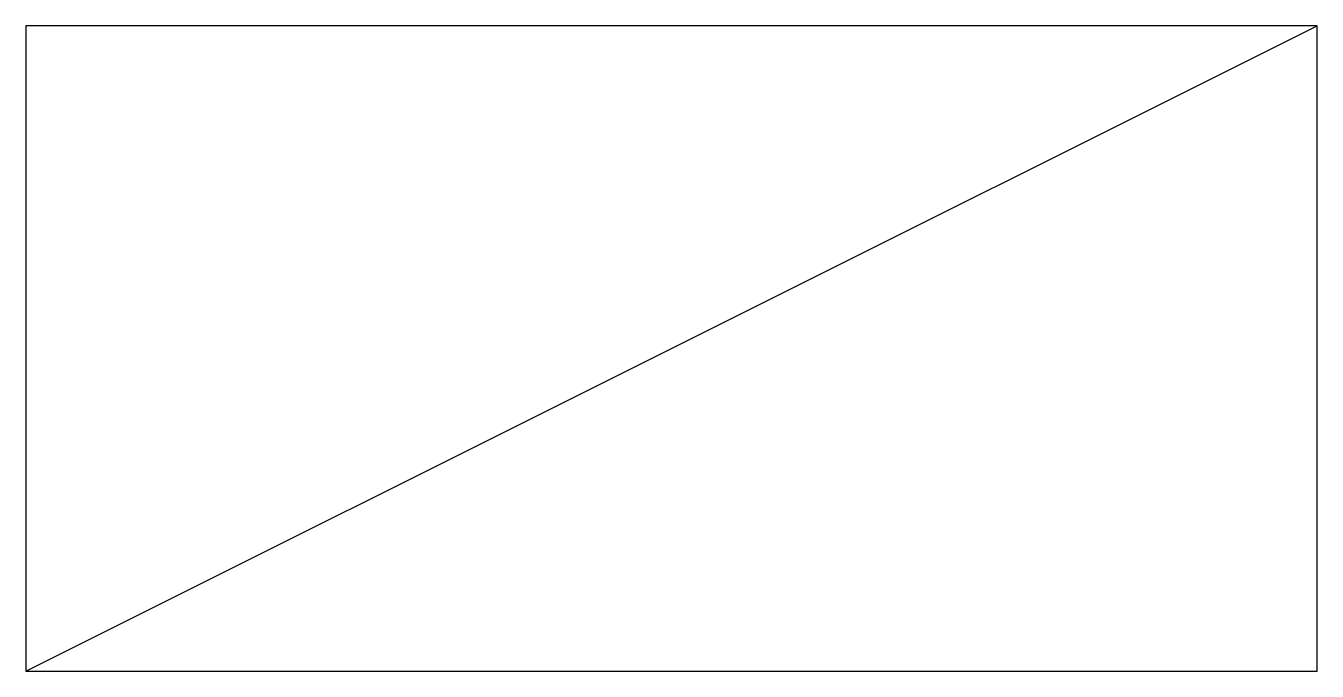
# Model space of a CAD drawing. Header units: metres. Extents: x 0 to 200, y 0 to 100.
import ezdxf

# ---------------------------------------------------------------- set-up
doc = ezdxf.new("R2010")
doc.units = ezdxf.units.M

msp = doc.modelspace()

# ---------------------------------------------------------------- linework, layer by layer
for p, q in [((200, 100), (0, 100)), ((0, 100), (0, 0)), ((0, 0), (200, 100)), ((200, 0), (200, 100)), ((0, 0), (200, 0))]:
    msp.add_line(p, q)

doc.saveas('drawing.dxf')
